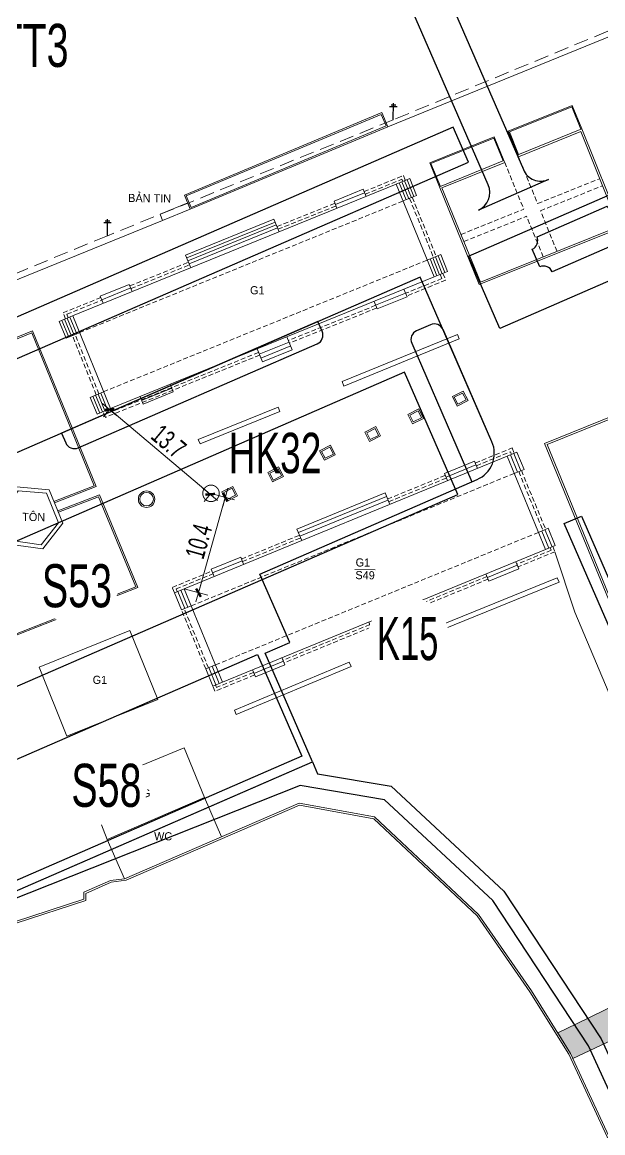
# Model space of a CAD drawing. Header units: inches. Extents: x 496359 to 501064, y 2374078 to 2377203.
# Drawn here: x 496928.4 to 496989.1, y 2376207.2 to 2376323.4 of the extents above; entities that cross this region are included whole.
import ezdxf
from ezdxf.enums import TextEntityAlignment as Align

# ---------------------------------------------------------------- set-up
doc = ezdxf.new("R2010")
doc.units = ezdxf.units.IN
doc.header["$MEASUREMENT"] = 0
doc.linetypes.add('DASHED', pattern=[0.75, 0.5, -0.25])
for name, color, linetype in [('cd', 7, 'Continuous'), ('chu', 6, 'Continuous'), ('MANH', 147, 'Continuous')]:
    doc.layers.add(name, color=color, linetype=linetype)
for name, color, linetype, lineweight in [('EG Text2', 7, 'Continuous', 18), ('ISO', 252, 'Continuous', 20), ('LC Dim', 8, 'Continuous', 18), ('LC Net dam 1', 30, 'Continuous', 30), ('LC Net manh', 239, 'Continuous', 5)]:
    doc.layers.add(name, color=color, linetype=linetype, lineweight=lineweight)
doc.styles.add('dien giai', font='', dxfattribs={"width": 0.8})
doc.styles.add('EG Hai', font='')
doc.styles.add('style1', font='')
doc.styles.get('dien giai').set_extended_font_data('.VnArial NarrowH')
doc.styles.get('EG Hai').set_extended_font_data('.VnArial NarrowH')
doc.styles.get('style1').set_extended_font_data('.VnAvantH')
doc.dimstyles.new('DIM300', dxfattribs={"dimscale": 0.5, "dimtxt": 2, "dimasz": 0.006999999999999999, "dimexe": 1, "dimexo": 0, "dimgap": 0.4, "dimtad": 1, "dimtoh": 1, "dimdec": 1, "dimzin": 1, "dimdsep": 46, "dimtxsty": 'dien giai', "dimblk": 'rowdim', "dimcen": 2.5, "dimclrd": 256, "dimclre": 256, "dimclrt": 2, "dimazin": 0, "dimtfac": 1, "dimtdec": 1, "dimtix": 1, "dimtmove": 2, "dimatfit": 0, "dimldrblk": 'dot leader', "dimfxl": 2, "dimtolj": 1, "dimtzin": 0, "dimlwd": -1, "dimlwe": -1, "dimarcsym": 1})

# ---------------------------------------------------------------- blocks, each defined once
blk = doc.blocks.new('cdien')
at = {"layer": 'cd', "extrusion": (-0.0005186573852502598, 0.0007689855314360053, 0.999999569827792)}
for p, q in [((-0.7965127634761302, 2.784041248790004, -0.002830840675530411), (0.764202508418748, 2.784465769470103, -0.00202169027567578)), ((-0.459985754583613, 3.144412337993913, -0.002933418654703424), (0.4886843127005704, 3.1446703799744, -0.002441582137115539)), ((0, 0), (-0.001049704209435731, 3.504816721539669, -0.002972533856058668))]:
    blk.add_line(p, q, dxfattribs=at)
blk = doc.blocks.new('Nền HT mới')
at = {"layer": 'MANH', "lineweight": 0}
h = blk.add_hatch(dxfattribs=at)
h.set_pattern_fill('HONEY', color=8, scale=3, angle=-0.7327842162542569, style=0)
h.set_pattern_definition([(359.2672157837458, (-528735.8516828566, -2369706.462628626), (0.5666073940458045, 0.3175390686054994), [0.375, -0.75]), (119.2672157837457, (-528735.8516828566, -2369706.462628626), (-0.5583005971293142, 0.3319268629130168), [0.375, -0.75]), (59.26721578374574, (-528735.8516828566, -2369706.462628626), (0.008306796916490222, 0.6494659315185162), [-0.75, 0.375])])
h.paths.add_polyline_path([(317.1804548258706, -38.57436664454508), (315.1965154073596, -35.19471734534818), (314.5913398437015, -36.22106160461772), (296.7139949012826, -44.89113466074559), (297.865502992533, -47.37264254787806), (297.9569026127037, -47.33022986451033), (302.3471878117462, -45.38121849071103)])
h.paths.add_polyline_path([(296.3616304722427, -48.07049298897255), (295.2138447093939, -45.59700674615669), (284.8299184271063, -50.09928589273113), (286.0291403497149, -52.8651366178492)])
h.paths.add_polyline_path([(284.6616854383074, -53.50652148160952), (283.4447691932482, -50.69986108276862), (273.7591206007683, -54.89937988487873), (258.8239786330423, -62.16496621729675), (256.8737211733287, -63.11932918900493), (258.2143275837343, -65.26142266537863), (258.4616825870517, -65.79525227337945), (271.4313808789057, -59.71200366975609)])
at = {"layer": 'chu', "color": 6, "lineweight": 0, "elevation": -28.37660884582989}
blk.add_lwpolyline([(235.6501773640093, -14.64867370487991), (237.8008062543859, -14.67618066683281)], dxfattribs=at)
at = {"layer": 'MANH', "color": 1, "linetype": 'DASHED', "lineweight": 0, "ltscale": 3, "elevation": -28.37660884582989}
blk.add_lwpolyline([(296.5501003887666, 137.3038621385967), (308.6256717042461, 107.715005951879), (320.9372687472542, 78.75218239793685), (295.2812866328795, 58.9006770201413), (270.4275684173381, 45.08540504094344), (239.6754681673528, 32.37265851576012), (209.7939964049192, 20.25082572078463), (183.9306626702355, 9.59972464474049), (120.589880980614, -15.78127645753193), (90.6886874857637, -27.72484244877342), (65.23246447626025, -38.057124049923), (38.27746444283275, -49.14429930742699), (9.67797595792672, -60.80648998549077), (-18.05310365597961, -71.81673355406019), (-45.97728591854229, -83.1465336392248), (-74.52935717132186, -95.16736007440704)], dxfattribs=at)
at = {"layer": 'MANH', "lineweight": 0, "elevation": -28.37660884582989}
for points in [[(239.1222149471332, 31.65267527004835), (297.6291707034734, 55.51437263464686)], [(252.6984646990359, 28.70400905696806), (251.6929802640852, 31.1752849351069), (258.3951280518131, 33.86837232992184), (259.3888115382333, 31.42610077880454)], [(252.7910913651622, 28.74169593438637), (251.8234575438009, 31.11994271580261), (258.3400252351466, 33.73845947621521), (259.296184872107, 31.38841390138623)], [(218.4642509169689, 23.03016785480213), (239.1222149471332, 31.65267527004835), (238.5051757128722, 33.13098937174436), (217.8472116828825, 24.50848195649814), (218.4583565967087, 23.02773510659244)], [(252.6984646992687, 28.70400905696806), (259.3888115382333, 31.42610077880454), (263.5348569653625, 21.10805122595411), (248.677789304701, 15.13811697432902), (244.5132512095197, 25.37370310718325), (251.2535299055207, 28.116110531093)], [(244.5132512095197, 25.37370310718325), (243.4933290650997, 27.8804639335176), (250.2454967834101, 30.59365056356546), (251.2535299055207, 28.116110531093)], [(244.605877875646, 25.41138998460156), (243.6238063448736, 27.82512171467897), (250.1903939667436, 30.46373770985883), (251.1609032393944, 28.07842365367469)], [(252.7738384540471, 28.51875572459903), (259.2781271003814, 31.16514621902388), (263.274708678543, 21.21905964374673), (248.7879949379176, 15.3979426826736), (244.7738782965507, 25.26382352965084), (251.3289036602991, 27.93085719872397)], [(251.2535299057536, 28.116110531093), (251.3289036602991, 27.93085719872397)], [(252.6984646990359, 28.70400905696806), (252.7738384538143, 28.51875572459903)], [(206.1597153298253, 11.88562093762812), (240.002593624934, 25.65592553507668)], [(240.002593624934, 25.65592553507668), (241.4091542125725, 26.22823996883017)], [(243.9557009268365, 15.94048835192007), (240.0025936248176, 25.65592553507668)], [(241.0162641958495, 24.00984138570857), (240.2976422653346, 25.77597766550389)], [(241.2941421826299, 24.12290696142372), (240.575520252115, 25.88904324121904)], [(241.5720201694685, 24.23597253713888), (240.8533982389536, 26.0021088169342)], [(241.8498981562489, 24.34903811331969), (241.1312762257339, 26.11517439311501)], [(242.1277761430874, 24.46210368903485), (241.4091542125725, 26.22823996883017)], [(233.4893621682468, 23.88107906509322), (236.5296542228944, 25.11814132932705)], [(236.682438165536, 24.74264866434169), (233.642146110772, 23.50558640010786)], [(236.5296542230108, 25.11814132932705), (236.8352221081777, 24.36715599889067)], [(240.7212155554489, 23.88978925528136), (242.1277761432038, 24.46210368903485)], [(215.3050432937498, 22.49395223189276), (218.1935261905355, 23.68610849505421)], [(218.1935261905355, 23.68610849505421), (218.4642509169689, 23.03016785480213)], [(233.4893621682468, 23.88107906509322), (233.7949300534719, 23.13009373419118)], [(215.3050432937498, 22.49395223189276), (215.5757680201832, 21.83801159164068)], [(215.5757680201832, 21.83801159164068), (218.4642509169689, 23.03016785480213)], [(174.3289096530689, 5.067152197418181), (215.5757680201832, 21.83801159164068)], [(217.9720624454249, 18.23629477568102), (227.2025728315975, 21.99209055950996)], [(218.0964345787697, 17.93062899023425), (227.3269449649424, 21.68642477359754)], [(218.2208067121728, 17.62496320478749), (227.4513170982873, 21.38075898815077)], [(218.3451788455177, 17.31929741887507), (227.5756892316904, 21.07509320270401)], [(227.2025728315975, 21.99209055950996), (227.7416979310847, 20.66709843598437)], [(217.9720624454249, 18.23629477568102), (218.511187544912, 16.91130265262109)], [(243.237078996438, 17.70662463124972), (244.6436395843093, 18.27893906500321)], [(243.5321276366058, 17.8266767621426), (244.2507495671207, 16.06054048234728)], [(243.8100056235025, 17.93974233785775), (244.5286275540175, 16.17360605806243)], [(244.0878836104575, 18.05280791357291), (244.8065055408561, 16.28667163331193)], [(244.3657615972379, 18.16587348928806), (245.0843835277528, 16.39973720949274)], [(244.6436395841929, 18.27893906500321), (245.3622615147078, 16.51280278474223)], [(243.9557009269529, 15.94048835145441), (245.3622615147078, 16.51280278474223)], [(209.0499371318192, 13.93693885341418), (212.0809619801048, 15.17023039091509)], [(210.112822631786, 2.170183754471509), (243.9557009268365, 15.94048835192007)], [(212.0809619801048, 15.17023039091509), (212.38652986533, 14.41924506001305)], [(209.2027210744027, 13.56144618796316), (212.2337459227465, 14.79473772546407)], [(237.8372318716765, 12.99120009172839), (240.9636755920992, 14.26331654558089)], [(241.1241709931683, 13.86887165200096), (240.8031801906809, 14.65776143962648)], [(209.0499371318192, 13.93693885341418), (209.3555050170444, 13.18595352251214)], [(237.9977272729202, 12.59675519814846), (237.6767364704911, 13.38564498484266)], [(237.9977272729202, 12.59675519814846), (241.1241709930518, 13.86887165200096)], [(206.1654741568536, 11.86581764131915), (204.7595570588064, 11.29192426189911)], [(206.3134141604578, 9.866728504133789), (205.5928096388279, 11.63205679128077)], [(206.5911650204844, 9.980106014238117), (205.8705604987963, 11.7454343013851)], [(210.112822631786, 2.170183754471509), (206.1788106633512, 11.8933906242637)], [(205.4801615803199, 9.526595974752126), (204.7595570588064, 11.29192426189911)], [(205.7579124404629, 9.639973484390794), (205.0373079187748, 11.40530177153778)], [(206.0356633004312, 9.753350994495122), (205.3150587788014, 11.51867928164211)], [(204.2723093841969, -7.667538586592855), (208.621322237891, -5.970037269926252), (201.9840593717572, 10.29387419805062), (187.8913110096519, 4.542657734771637), (194.4403733620466, -11.50512769171837), (198.6664151553459, -9.855624286512466)], [(204.2177689335122, -7.527805486748548), (208.4248893127124, -5.885687465368392), (201.9018557631107, 10.09831713041422), (188.0868680774047, 4.460454126299737), (194.5234394990885, -11.31168415868524), (198.6118747046612, -9.71589118666816)], [(206.8860786783671, 10.10048935417217), (205.4801615803199, 9.526595974752126)], [(229.1225178252835, 8.333818629795132), (228.5740195296867, 9.681846985538868)], [(234.32496843016, 5.000848262050567), (246.3899046527267, 9.922950551324902)], [(234.5138392519484, 4.537892743424891), (246.5787754745734, 9.459995032699226)], [(246.5787754745734, 9.459995032699226), (246.3899046527267, 9.922950551324902)], [(226.0024592572054, 7.064300225993065), (225.453960961725, 8.41232858127114)], [(225.6814684548344, 7.853190012687264), (228.8015270229707, 9.122708416954993)], [(225.8419638560199, 7.458745119107334), (228.9620224241562, 8.728263523375063)], [(226.0024592572054, 7.064300225993065), (229.1225178252835, 8.333818630260794)], [(216.6904026668681, 3.927033095100342), (216.3694118644389, 4.715922882260202)], [(234.5138392519484, 4.537892743424891), (234.32496843016, 5.000848262050567)], [(279.4134345973189, -18.594874666127), (282.2291856728889, -17.41663929499555), (272.8722836741408, 5.560906722621439), (255.4950911760143, -1.458427852539899), (264.9935386703628, -24.62879988696295), (267.2637460051383, -23.67884425870943)], [(279.3362321324576, -18.41037594113368), (281.9692454882361, -17.30860615201163), (272.7622703875577, 5.300767557640938), (255.7563980431341, -1.568576137589844), (265.1021792084839, -24.36653619125354), (267.1865435403352, -23.49434553371611)], [(209.408883082976, 3.920153476708947), (208.0029659848124, 3.346260097288905)], [(208.5584677049237, 3.5730151170319), (209.2713221961794, 1.826672761180816)], [(208.8362185647175, 3.686392627136229), (209.5490730560314, 1.940050270819484)], [(209.1139694248604, 3.799770137240557), (209.8268239161162, 2.053427780923812)], [(213.3765833807456, 3.038424283677159), (216.5299072656826, 4.32147798821461)], [(213.5370787817565, 2.643979389631568), (216.6904026666352, 3.927033095100342)], [(245.8617476350091, 3.424173730836628), (246.3641337829222, 2.434667713419913), (247.5033720994879, 3.013075059690891), (247.0009859515749, 4.002581077107607), (245.8617476350091, 3.424173730836628)], [(208.0029659849288, 3.346260097288905), (208.7158204763591, 1.59991774097216)], [(208.2807168449554, 3.459637606927572), (208.9935713363275, 1.713295250610827)], [(213.5370787819311, 2.643979390097229), (213.2160879795601, 3.432869177257089)], [(219.3034118269616, -1.045533318127127), (227.640278192649, 2.331121417173563)], [(227.8279800667124, 1.867690724731801), (227.640278192649, 2.331121417173563)], [(210.1217588918562, 2.173819822670339), (208.7158417941, 1.599926442784636)], [(219.4911137010249, -1.508964010103227), (227.8279800667124, 1.867690724731801)], [(241.2015972010022, 1.565621086341707), (241.703983348857, 0.5761150689249916), (242.843221665481, 1.15452241519597), (242.3408355175679, 2.144028432612686), (241.2015972010022, 1.565621086341707)], [(236.7096376534946, -0.2790814433792548), (237.2120238014077, -1.26858746079597), (238.3512621179734, -0.6901801149906532), (237.8488759700604, 0.2993259024260624), (236.7096376534946, -0.2790814433792548)], [(219.4911137010249, -1.508964010103227), (219.3034118269616, -1.045533318127127)], [(231.9792267367638, -2.23574353992808), (232.4816128846769, -3.225249557344796), (233.6208512012427, -2.646842211073817), (233.1184650533296, -1.657336193657102), (231.9792267367638, -2.23574353992808)], [(251.5897944240178, -2.80400912469122), (217.8307837321236, -16.66339360276106)], [(248.1730393149819, -3.326390568221541), (245.0519467897875, -4.607720216790767)], [(248.1730393148655, -3.326390568221541), (248.4823215346596, -4.079747384002985)], [(251.589794424367, -2.804009125156881), (252.6166297295176, -2.382453368565621)], [(255.5960861744288, -12.56262764386702), (251.5897944241342, -2.80400912469122)], [(252.6691475191083, -4.458874119500251), (251.9320728593784, -2.66349053947124)], [(253.0114259541779, -4.318355533814611), (252.274351294448, -2.522971954251261)], [(253.3537043892475, -4.177836948594631), (252.6166297295176, -2.382453368565621)], [(226.5637406203941, -4.506669809630694), (227.0661267683072, -5.496175827047409), (228.2053650848729, -4.917768480776431), (227.7029789369599, -3.928262463359715), (226.5637406203941, -4.506669809630694)], [(245.0519467893218, -4.607720216325106), (245.3612290090578, -5.361077032572211)], [(245.2065878993644, -4.984398624448659), (248.327680424617, -3.703068975879432)], [(252.3268690840969, -4.599392704720231), (253.3537043892475, -4.177836948594631)], [(204.6271325492462, -8.530927799230994), (208.9668193000298, -6.848659103790851), (212.9716968432813, -16.54282351262736), (198.7721867169648, -22.12168013123664), (194.7708091060676, -12.35170688625294), (199.0001985862664, -10.71219465095419)], [(221.7623378750332, -6.540430286022456), (222.2647240229462, -7.529936303439172), (223.403962339512, -6.951528957633855), (222.9015761915989, -5.962022940217139), (221.7623378750332, -6.540430286022456)], [(238.8211943680117, -6.645845967399509), (229.6169835646333, -10.42453182726967)], [(238.8211943680117, -6.645845967399509), (239.3131097164633, -7.844064801054628)], [(204.6813486443179, -8.670787068138452), (208.8842135063069, -7.041557034997822), (212.7747825104207, -16.4590273975009), (198.8549558246787, -21.9279989712486), (194.9675540867074, -12.43631518963593), (199.0544146813381, -10.85205391986165)], [(238.9731063523259, -7.01587670814115), (229.7688955490057, -10.79456256801132)], [(239.1250183366401, -7.385907448417129), (229.9208075333199, -11.16459330828729)], [(229.6169835646333, -10.42453182726967), (230.1088989130267, -11.62275066092479)], [(254.8590115149318, -10.76724406476933), (255.8858468201406, -10.34568830817807)], [(256.6229214798705, -12.14107188820708), (255.8858468201406, -10.34568830817807)], [(255.9383646097313, -12.4221090591127), (255.2012899500014, -10.62672547908369)], [(256.2806430448009, -12.28159047342706), (255.543568385071, -10.48620689386371)], [(255.5960861744288, -12.56262764386702), (221.8370754825928, -26.42201212193686)], [(256.6229214798705, -12.14107188820708), (255.5960861746617, -12.56262764433268)], [(223.7353058366034, -13.35902888053897), (220.643789648956, -14.62821629416067)], [(220.7984307587076, -15.00489470181856), (223.8899469462967, -13.73570728819686)], [(223.7353058366034, -13.35902888053897), (224.0445880563393, -14.11238569632042)], [(252.7978955043409, -14.59172271896023), (252.488613284605, -13.83836590317878)], [(258.679608172858, -19.1095987060653), (256.574141174443, -12.79915547888595)], [(220.643789648956, -14.62821629416067), (220.9530718686337, -15.38157310994211)], [(249.5221618691621, -15.49637395987156), (252.6432543945311, -14.21504431130234)], [(252.7978955044573, -14.59172271896023), (249.6768029791465, -15.87305236752945)], [(244.7325764154712, -20.43033606005702), (256.8213444161274, -15.52153964672107)], [(244.9206904142093, -20.89359961734954), (257.0094584148655, -15.98480320401359)], [(249.6768029790301, -15.87305236799511), (249.367520759236, -15.11969555174801)], [(257.0094584148655, -15.98480320401359), (256.8213444161274, -15.52153964672107)], [(217.83078373224, -16.66339360276106), (216.8039484270894, -17.08494935888666)], [(217.5410230868192, -18.88033293891567), (216.8039484270894, -17.08494935888666)], [(217.8833015218888, -18.73981435323003), (217.146226862159, -16.94443077366668)], [(218.2255799569002, -18.59929576801005), (217.4885052971704, -16.80391218798104)], [(221.8370754825928, -26.42201212193686), (217.83078373224, -16.66339360276106)], [(218.5678583919698, -18.45877718232441), (217.5410230868192, -18.88033293891567)], [(240.3671317273447, -19.23045249707866), (237.2699993453616, -20.5019455766851)], [(240.5076503128557, -19.5727309324393), (237.4105179308726, -20.84422401158008)], [(240.7886874838196, -20.25728780269492), (240.2210688484529, -18.87466914351899)], [(273.7591206128754, -54.8993798816191), (258.679608172858, -19.1095987060653)], [(237.6915551018947, -21.52878088230136), (237.123936466528, -20.14616222312543)], [(240.6481688983085, -19.91500936733428), (237.5510365163836, -21.18650244694072)], [(240.7886874838196, -20.25728780269492), (237.6915551018947, -21.52878088230136)], [(244.9206904142093, -20.89359961734954), (244.7325764154712, -20.43033606005702)], [(202.6509722927049, -24.88241831265259), (212.1539593147509, -21.03463873738292)], [(215.0712763347592, -28.239631964414), (212.1539593147509, -21.03463873738292)], [(223.0746524717006, -29.35607963945586), (235.0888974401796, -24.33132065651807)], [(225.1140047286217, -25.51687003724146), (228.2055209163273, -24.24768262361977)], [(228.3601620261952, -24.62436103127766), (228.0508798065175, -23.87100421549621)], [(235.2818207724531, -24.79260211955625), (235.0888974401796, -24.33132065651807)], [(205.5682893127714, -32.08741154014933), (202.6509722927049, -24.88241831265259)], [(221.100000822863, -24.62662854237351), (220.0731655176542, -25.04818429849911)], [(220.810240177384, -26.84356787852812), (220.0731655176542, -25.04818429849911)], [(221.1525186124536, -26.70304929284248), (220.4154439527238, -24.90766571327913)], [(221.4947970475232, -26.5625307076225), (220.7577223877934, -24.76714712759349)], [(223.2675758039159, -29.81736110249403), (235.2818207724531, -24.79260211955625)], [(225.2686458383732, -25.89354844489935), (224.9593636186955, -25.14019162911791)], [(228.3601620261952, -24.62436103127766), (225.2686458383732, -25.89354844489935)], [(220.810240177384, -26.84356787852812), (221.8370754825928, -26.42201212193686)], [(205.5682893127714, -32.08741154014933), (215.0712763347592, -28.239631964414)], [(223.2675758039159, -29.81736110249403), (223.0746524717006, -29.35607963945586)], [(209.7616691719786, -42.87492354964706), (207.7011885014408, -37.50413250835481), (217.8407407181849, -33.30346519924569)], [(219.9334314579073, -38.50165406340602), (217.8407407181849, -33.30346519924569)], [(209.7616691719786, -42.87492354964706), (219.9334314579073, -38.50165406340602)], [(219.9334314579073, -38.50165406340602), (221.716136728418, -42.6246795794541)], [(317.180454825696, -38.57436664454508), (302.3471878545288, -45.38121848372612), (297.9569026008294, -47.33022987242657), (286.0291403498313, -52.8651366178492), (271.4313808789057, -59.71200366975609), (258.4616825869352, -65.79525227291379)], [(209.7616691719786, -42.87492354964706), (211.5930412132338, -47.00168274348471)], [(273.7591206128754, -54.8993798816191), (258.8239784846128, -62.16496634116265), (256.8737211729213, -63.11932918947059)]]:
    blk.add_lwpolyline(points, dxfattribs=at)
for points in [[(218.5395661055854, 23.22414593719077), (238.9260111050144, 31.73332297517118), (238.4245280076912, 32.93478552991655), (218.0428655984624, 24.42760471575093)], [(246.063402644596, 3.358331061845092), (246.4299764519137, 2.636322723181365), (247.3017170899011, 3.078917728682427), (246.9351432825833, 3.800926067346154)], [(241.403252210589, 1.499778417350171), (241.7698260178486, 0.7777700786864443), (242.641566655836, 1.220365084653167), (242.2749928485764, 1.942373422851233)], [(236.9112926630814, -0.344924112836452), (237.2778664703992, -1.066932451500179), (238.1496071083284, -0.624337445533456), (237.7830333010688, 0.097670893130271)], [(232.1808817463507, -2.301586209385277), (232.5474555536684, -3.023594547583343), (233.4191961915976, -2.580999542082282), (233.0526223843381, -1.858991203418555)], [(226.765395629981, -4.57251247862223), (227.1319694372987, -5.294520817285957), (228.0037100752861, -4.851925811784895), (227.6371362679683, -4.129917473121168)], [(198.2429151544975, -8.768819141256245), (200.293278613598, -6.016816473154904), (203.7138268745666, -6.308586235678376), (205.1570326830306, -9.820330815444322), (203.0407873594713, -12.48448372591156), (199.501704510888, -11.99918217915911)], [(198.6960843019815, -8.83008258143309), (200.4810581649699, -6.434286454747053), (203.4366315851266, -6.686394271495374), (204.6978474509715, -9.755303747075232), (202.8693337696068, -12.05722970614079), (199.7890254120039, -11.63483823515344)], [(221.96399288462, -6.606272955479653), (222.3305666919377, -7.32828129414338), (223.2023073299251, -6.885686288176657), (222.8357335226074, -6.16367794951293)], [(284.6616854384238, -53.50652148160952), (283.44476919319, -50.69986108323428), (273.7591206112456, -54.89937988255042), (258.8239785660453, -62.16496630204711), (256.8737211730377, -63.11932918947059), (258.214327584782, -65.26142266770694), (258.4616825871099, -65.79525227291379), (271.4313808789057, -59.71200366975609)]]:
    blk.add_lwpolyline(points, close=True, dxfattribs=at)
at = {"layer": 'MANH', "linetype": 'DASHED', "lineweight": 0, "elevation": -28.37660884582989}
for points in [[(251.3289036602991, 27.93085719872397), (253.3239165290188, 23.02752204233911)], [(252.7738384538143, 28.51875572459903), (254.7714000096939, 23.60915641388056)], [(254.7714000096939, 23.60915641388056), (261.2657174801034, 26.21873248875272)], [(255.0712308142729, 22.8722333851656), (261.562347964039, 25.48052349308637)], [(206.8783372603402, 10.1194846578328), (240.7212155554489, 23.88978925528136)], [(246.7573289070324, 20.38890604762491), (253.3239165290188, 23.02752204233911)], [(247.0571597117278, 19.65198301937562), (253.6237473334813, 22.29059901362416)], [(255.354582559904, 18.0365586773878), (253.6237473335977, 22.29059901362416)], [(256.8020660404627, 18.61819304892924), (255.0712308142729, 22.8722333851656)], [(209.3976719771208, 3.937732458991377), (243.2405502721713, 17.70803705643993)], [(252.3268690837476, -4.599392704254569), (218.5678583918534, -18.45877718232441)], [(254.859011514699, -10.76724406430367), (221.100000822863, -24.62662854237351)]]:
    blk.add_lwpolyline(points, dxfattribs=at)
at = {"layer": 'MANH', "color": 5, "linetype": 'DASHED', "lineweight": 0, "elevation": -28.37660884582989}
for points in [[(236.6257076807715, 24.88207353180405), (240.755098228522, 26.5470387511341), (240.9577015893929, 26.04454873310533)], [(236.7387738247098, 24.60419414838907), (240.5890472104702, 26.15661966981497), (240.6798222060361, 25.93148258928341)], [(227.5204528983495, 21.21084593743217), (233.5814936629076, 23.65465016238522)], [(227.6335190422878, 20.93296655401718), (233.6945598067296, 23.37677077897024)], [(241.3928448054403, 24.16306800156963), (243.8891052371519, 17.9719271230897)], [(241.6707241887971, 24.27613414539155), (244.1669846203922, 18.08499326737729)], [(212.1454767350851, 15.01167434867602), (218.2780351953161, 17.48431442067158)], [(212.2585428789653, 14.73379496526104), (218.3911013393126, 17.20643503772226)], [(244.8800072199128, 16.31657867919785), (245.1664867506524, 15.60606181522962), (241.0866532447444, 13.96107793407646)], [(244.6021278365561, 16.20351253491026), (244.7760676688677, 15.77211283328143), (240.9735871009225, 14.23895731749144)], [(205.4328123906207, 11.56674613984433), (205.1767261352552, 12.20188262820375), (209.1105418783309, 13.78799232555684)], [(205.7105658102128, 11.68012469535824), (205.5671452170982, 12.03583161015194), (209.2236080222692, 13.51011294214186)], [(237.8431102823861, 12.97675289254767), (228.7286508778388, 9.301814005655615)], [(237.9561764262662, 12.69887350913268), (228.8417170216608, 9.023934622240631)], [(208.6421088691031, 3.607157322057901), (206.1458379775331, 9.798324142528145)], [(208.9198622888116, 3.720535877106158), (206.4235913972998, 9.911702697576402)], [(225.7176335922604, 7.764308003654151), (209.588114657502, 1.260905691833614)], [(225.6045674481475, 8.042187386603473), (209.7541656755538, 1.651324773618398), (209.6328878758404, 1.952113879324315)], [(209.588114657502, 1.260905691833614), (209.3551344561902, 1.83873532474172)], [(248.2539695978676, -3.523522432016762), (252.1036153458454, -1.943093401900114), (252.3325673128757, -2.499072018599691)], [(248.3679035861323, -3.801045487223746), (251.94032549649, -2.334427604972007), (252.0550440958514, -2.613006073104771)], [(252.7940555340656, -4.407594529966445), (255.3328515637013, -10.5727143292861)], [(253.0715787509735, -4.293660475461365), (255.6103747806674, -10.45878027478102)], [(239.0847577798459, -7.287839849534066), (245.1328770724986, -4.804852080120327)], [(239.1986917681106, -7.56536290474105), (245.2468110607633, -5.082375135792972)], [(223.8162361196055, -13.55616074386853), (229.8805469765257, -11.06652570893857)], [(223.9301701077538, -13.83368379907552), (229.9944809648487, -11.34404876414555)], [(256.0718630019155, -12.36730278661344), (256.1823845899826, -12.63568938528988), (252.598845221456, -14.10687141591552)], [(256.3493862189398, -12.25336873210836), (256.574141174443, -12.79915547888595), (252.7127792096044, -14.3843944711225)], [(216.8128821165928, -17.08128173235673), (216.5845301800919, -16.52505678037051), (220.7247199318999, -14.82534815749023)], [(217.0904051722073, -16.96734774444121), (216.9759872237964, -16.68864584766197), (220.8386539200483, -15.10287121269721)], [(249.4777526958542, -15.38820106448475), (240.3313007853621, -19.14317465625572)], [(249.5916866842936, -15.66572411922607), (240.4452347733359, -19.42069771146271)], [(220.0820992070412, -25.04451667243484), (217.5499567763227, -18.87666531238574)], [(220.359622262481, -24.93058268405366), (217.8274798318207, -18.76273132400456)], [(237.2341684033208, -20.41466773586217), (228.1611117431357, -24.13950972776729)], [(237.3481023912364, -20.69219079106915), (228.2750457313423, -24.41703278343994)], [(225.069595555372, -25.40869714138898), (221.2069288589455, -26.99447177635375), (221.0966969223273, -26.72596626408267)], [(225.1835295436367, -25.68622019659597), (221.0433397917122, -27.38592881994191)], [(221.0433397917122, -27.38592881994191), (220.8191738667711, -26.83990025199819)]]:
    blk.add_lwpolyline(points, dxfattribs=at)
at = {"layer": 'MANH', "color": 4, "lineweight": 0, "elevation": -28.37660884582989}
for points in [[(211.5930412132338, -47.00168274348471), (229.8595442468695, -39.10364982910323), (237.7379016978712, -40.53352425485718), (248.6071770561439, -50.74636828485745), (254.1245681325136, -58.72658367739859), (258.2143275845492, -65.26142266724128), (271.5590911978552, -94.06144622858483), (279.5044059266265, -111.6024946254292), (309.6561208776593, -109.0809031618373), (421.636043448937, -99.24722679104525), (423.0202964152022, -99.07991652475539), (434.3690915289963, -99.40308438246939), (446.43202384911, -100.2674297066951), (477.2893380170617, -99.97104424336794), (515.3144972233031, -94.96294407086316), (518.6008286034385, -95.3490050254004), (536.3896944526978, -93.0493213953996), (542.2665549163985, -91.69037029618266), (546.559988250262, -90.9802215742493), (545.8858489404711, -85.82617838546503)], [(211.7655001469584, -47.14718329865354), (229.8812879694206, -39.31086350144687), (237.6440272295777, -40.71975392201784), (248.4547465233527, -50.87757828092072), (253.957458222173, -58.83656179211903), (258.0381361846275, -65.35688988683614), (271.377263739244, -94.14474997814614), (279.3804485201299, -111.8135593790175), (309.6732028465531, -109.2801727760198), (421.656796321452, -99.44617403955999), (423.0295001445966, -99.28025968098882), (434.3590934753347, -99.60288074990603), (446.4258271384215, -100.4674984515259), (477.3034079341496, -100.1709183273451), (515.3159092871983, -95.16448525577653), (518.6019998852325, -95.55051792418453), (536.4251308906869, -93.24640461295712), (542.3054417878784, -91.88665564317125), (546.7833740352116, -91.14599016267675), (546.0841597681911, -85.80023969575632)], [(103.89591139602, -73.39406022667754), (120.1354782361932, -68.44065702246371), (147.7797399353049, -57.29517305554691), (157.8566534575702, -53.30702569713685), (160.7530414859693, -52.58650680543724), (163.0347349278209, -53.10827388806138), (162.9581419827346, -54.05853538360316), (168.6798778045968, -54.68855078756678), (178.0015736881805, -55.72402879834044), (192.9588706395634, -54.023820020313), (207.5325168811878, -49.28426189679521), (207.5420770900719, -48.53679798968005), (210.2016859258338, -47.36903876537326), (211.7655001469584, -47.14718329865354)], [(103.8250893239792, -73.20656554406378), (120.0687837175838, -68.25190335098523), (120.0687837175838, -68.25190335098523), (120.0687837175838, -68.25190335098523), (147.7055465612839, -57.10944273793939), (157.7954424789687, -53.11615732736755), (160.7510875536873, -52.38089737860355), (163.2479894142643, -52.95187732489649), (163.1731006585223, -53.88099554885048), (168.701767337513, -54.48975227592382), (178.0013164783641, -55.52277007657904), (192.9162188778328, -53.82738032337147), (207.3343662188317, -49.13839266594368), (207.3437406647763, -48.40545261377338), (210.1235777830634, -47.18490454187486), (211.5930412132338, -47.00168274348471)]]:
    blk.add_lwpolyline(points, dxfattribs=at)
at = {"layer": 'MANH', "lineweight": 0}
for radius in [0.8619570755345587, 0.7119570755345587]:
    blk.add_circle((213.8960072845266, -7.297888564000459, -0.6446088458298895), radius, dxfattribs=at)
at = {"layer": 'cd', "lineweight": 0, "xscale": 0.5, "yscale": 0.5, "zscale": 0.5, "rotation": 359.2672157837458}
for p in [(239.6754681673528, 32.37265851576012, -0.7786088458298899), (209.7939964049192, 20.25082572078463, -0.5396088458298891)]:
    blk.add_blockref('cdien', p, dxfattribs=at)
at = {"layer": 'chu', "color": 6, "lineweight": 0, "style": 'style1'}
for s, p in [('b¶n tin', (211.9680204069055, 23.78400869988036, -28.37660884582989)), ('G1', (224.7088661678181, 14.1345917945182, -28.37660884582989)), ('T¤N', (200.8919850857974, -9.57234377419445, -28.37660884582989)), ('G1', (235.7394850057362, -14.3352584019849, -28.37660884582989)), ('S49', (235.7225298563762, -15.66089493786785, -28.37660884582989)), ('G1', (208.250841518694, -26.61078452091533, -28.37660884582989)), ('G', (213.4020050434092, -38.45224567368496, -28.37660884582989)), ('WC', (214.6756972789926, -42.96339174598324, -28.37660884582989))]:
    blk.add_text(s, height=0.85, rotation=359.2672157837458, dxfattribs=at).set_placement(p)
blk = doc.blocks.new('rowdim')
blk.add_line((-200, 7.105427357601002e-15), (200, 7.105427357601002e-15))
at = {"const_width": 50}
blk.add_lwpolyline([(-70.71067811865474, -70.71067811865474), (70.71067811865476, 70.71067811865476)], dxfattribs=at)
blk = doc.blocks.new('*D388')
at = {"layer": 'Defpoints', "color": 0, "transparency": 16777216}
for p in [(496937.637209867, 2376282.946634253), (496948.0621950357, 2376273.98572793), (496948.144421951, 2376274.083204376, -0.0005036801695901261)]:
    blk.add_point(p, dxfattribs=at)
at = {"layer": 'LC Dim', "transparency": 16777216}
for p, q in [((496937.637209867, 2376282.946634253), (496936.910198294, 2376282.084793534)), ((496937.5588047733, 2376282.845933885), (496948.0583732144, 2376273.988951853)), ((496948.144421951, 2376274.083204376), (496947.4174103778, 2376273.221363656))]:
    blk.add_line(p, q, dxfattribs=at)
at = {"layer": 'LC Dim', "transparency": 16777216, "xscale": 0.005, "yscale": 0.005, "zscale": 0.005}
for p, rotation in [((496937.554982952, 2376282.849157808), 139.8504682044699), ((496948.0621950357, 2376273.98572793), 319.85046820447)]:
    blk.add_blockref('rowdim', p, dxfattribs=dict(at, rotation=rotation))
at = {"layer": 'LC Dim', "color": 2, "transparency": 16777216, "insert": (496943.7253619418, 2376279.504237477), "char_height": 2, "attachment_point": 5, "rotation": 319.85046820446996, "style": 'dien giai'}
blk.add_mtext('\\A1;13.7', dxfattribs=at)
blk = doc.blocks.new('dot leader')
at = {"const_width": 50}
blk.add_lwpolyline([(-25, 0, 1), (25, 0, 1)], format="xyb", close=True, dxfattribs=at)
blk = doc.blocks.new('*D389')
at = {"layer": 'Defpoints', "color": 0, "transparency": 16777216}
for p in [(496948.1444219508, 2376274.083204376, -0.0005036801695901261), (496949.6355441278, 2376273.66486373), (496945.3462347074, 2376264.109420828)]:
    blk.add_point(p, dxfattribs=at)
at = {"layer": 'LC Dim', "transparency": 16777216}
for p, q in [((496946.8387075079, 2376263.695894308), (496949.6341935042, 2376273.660049603)), ((496948.1444219508, 2376274.083204376), (496950.5983694654, 2376273.394739001)), ((496945.3462347074, 2376264.109420828), (496947.800182222, 2376263.420955453))]:
    blk.add_line(p, q, dxfattribs=at)
at = {"layer": 'LC Dim', "transparency": 16777216, "xscale": 0.005, "yscale": 0.005, "zscale": 0.005}
for p, rotation in [((496949.6355441278, 2376273.66486373), 74.32831091687684), ((496946.8373568844, 2376263.691080182), 254.3283109168769)]:
    blk.add_blockref('rowdim', p, dxfattribs=dict(at, rotation=rotation))
at = {"layer": 'LC Dim', "color": 2, "transparency": 16777216, "insert": (496946.8681351522, 2376269.061858627), "char_height": 2, "attachment_point": 5, "rotation": 74.32831091687684, "style": 'dien giai'}
blk.add_mtext('\\A1;10.4', dxfattribs=at)

msp = doc.modelspace()

# ---------------------------------------------------------------- linework, layer by layer
at = {"layer": 'LC Net dam 1'}
for points in [[(497019.4058642501, 2376265.50822155), (496992.5028285428, 2376253.80093735), (496985.0547680798, 2376270.916384379), (496986.8886507828, 2376271.714427622), (496992.429384106, 2376258.981939912), (497004.7346102771, 2376264.336773061), (497005.8439953447, 2376261.787722687), (497016.7739379025, 2376266.544061161), (497015.6646514717, 2376269.093172633), (497027.9745309755, 2376274.450011571), (497013.8878072778, 2376306.806593812), (496978.3478735678, 2376291.340789267), (496975.0578850103, 2376298.901216169), (497011.6575816588, 2376314.828156617), (497029.4281048878, 2376273.991955148), (497017.8975571137, 2376268.974272263)], [(496975.0682399251, 2376308.720961406), (496973.4721531972, 2376312.388727368), (496901.8406839459, 2376281.217153573), (496903.4367706737, 2376277.54938761)]]:
    msp.add_lwpolyline(points, close=True, dxfattribs=at)
for points in [[(496989.5594422491, 2376304.121217435, 0.414213562373095), (496990.8754054242, 2376303.603297633), (496991.6734487968, 2376301.769414655, 0.414213562373095), (496991.1555289943, 2376300.45345148), (496983.8199970837, 2376297.26127799, 0.414213562373095), (496982.5040339087, 2376297.779197793), (496981.7059905361, 2376299.61308077, 0.414213562373095), (496982.2239103386, 2376300.929043945)], [(496959.323144547, 2376292.053993452), (496932.5117753597, 2376280.386599471), (496932.9567753157, 2376279.364001098, 0.4142135623770128), (496934.2727384883, 2376278.846081289), (496959.2502246943, 2376289.715431906, 0.4142135623690361), (496959.768144503, 2376291.031395079)], [(496972.4088374441, 2376291.204948461, 0.414213562373095), (496971.0928742381, 2376291.722868185), (496969.6440818849, 2376291.092403025, 0.4142135378900095), (496969.1261621276, 2376289.776439896), (496975.4288001313, 2376275.29314024), (496975.9606520679, 2376275.524584074, 0.4142135812395433), (496977.514411417, 2376279.472473769)]]:
    msp.add_lwpolyline(points, format="xyb", close=True, dxfattribs=at)
at = {"layer": 'LC Net dam 1', "const_width": 0.1}
msp.add_lwpolyline([(496947.2808230786, 2376274.083204376, 1), (496949.0080208232, 2376274.083204376, 1)], format="xyb", close=True, dxfattribs=at)

# ---------------------------------------------------------------- block references
at = {"layer": 'LC Net manh'}
msp.add_blockref('Nền HT mới', (496727.5154509752, 2376280.772814431, 2.924608845829887), dxfattribs=at)

# ---------------------------------------------------------------- texts
at = {"layer": 'EG Text2', "style": 'EG Hai', "width": 0.8}
msp.add_text('hk32', height=4.224421042167349, rotation=1.85823553869546e-09, dxfattribs=at).set_placement((496954.8413984642, 2376278.303607492, 56.0174297979342), align=Align.MIDDLE_CENTER)

# ---------------------------------------------------------------- dimensions: what is measured, and where the dimension line sits
at = {"layer": 'LC Dim'}
for p1, distance, picture, middle in [((496937.6372098671, 2376282.946634253, -25.452), -0.12752616643695847, '*D388', (496943.7253619418, 2376279.504237477, -25.452)), ((496945.3462347075, 2376264.109420828, -25.452), -1.5486943670768112, '*D389', (496946.8681351522, 2376269.061858627, -25.452))]:
    dim = msp.add_aligned_dim(p1=p1, p2=(496948.1444219509, 2376274.083204376, -25.45250368016959), distance=distance, dimstyle='DIM300', override={"dimscale": 1, "dimasz": 0.005, "dimpost": ''}, dxfattribs=at)
    dim.commit()
    dim.dimension.update_dxf_attribs({"geometry": picture, "text_midpoint": middle})

# ---------------------------------------------------------------- next in the draw order: wipeouts: each hides what was drawn before it
at = {"ltscale": 500}
for points, z in [([(496926.6781133394, 2376317.9983687047), (496926.21218163916, 2376318.5487704435), (496925.960357516, 2376318.9491293877), (496925.7270371397, 2376319.4432920576), (496925.5574646568, 2376319.9704280905), (496925.46430981334, 2376320.463911072), (496925.4311537312, 2376320.903925939), (496925.4517505368, 2376321.4305603295), (496925.5126255257, 2376321.8346179565), (496925.67058902176, 2376322.409504184), (496925.79571715806, 2376322.724145368), (496926.01910759637, 2376323.157447408), (496926.28458377597, 2376323.5540366867), (496926.66458043625, 2376323.991970433), (496927.069848942, 2376324.350154215), (496927.5409209376, 2376324.667536536), (496927.9965688273, 2376324.8964891736), (496928.43169880385, 2376325.0556890587), (496928.82597337954, 2376325.1555442614), (496929.3322952784, 2376325.22673441), (496929.7651072991, 2376325.2389534265), (496930.17801984434, 2376325.209280488), (496930.7176112519, 2376325.108070767), (496931.1293135293, 2376324.9802158168), (496931.51213342353, 2376324.8178804414), (496932.1002278072, 2376324.472771754), (496932.36039252544, 2376324.275089204), (496932.6581814007, 2376324.0055025686), (496932.91190922546, 2376323.7295218296), (496933.1763650152, 2376323.379776232), (496933.4225163813, 2376322.9682595585), (496933.58200306154, 2376322.627804538), (496933.7100922421, 2376322.276454111), (496933.82570536697, 2376321.824387313), (496933.88533770666, 2376321.4226737614), (496933.90326123236, 2376320.8421701198), (496933.84617572505, 2376320.290744288), (496933.748668103, 2376319.8569184486), (496933.6334925513, 2376319.506024133), (496933.4354807347, 2376319.0605668505), (496933.2157480006, 2376318.683262936), (496933.009868835, 2376318.3952881894), (496932.67171353643, 2376318.0119016045), (496932.40909609885, 2376317.769457746), (496932.000709615, 2376317.463451964), (496931.72137852194, 2376317.294381827), (496931.47067558323, 2376317.166234195), (496931.16715656064, 2376317.037760427), (496930.81886108813, 2376316.9230176723), (496930.4855344197, 2376316.843379105), (496930.13809297205, 2376316.7899449705), (496929.78707691433, 2376316.76547836), (496929.4987621133, 2376316.7671955796), (496929.065866739, 2376316.806822632), (496928.70168456377, 2376316.875476494), (496928.29627439094, 2376316.9919879637), (496927.9019625424, 2376317.1493641073), (496927.4256881125, 2376317.405674624), (496927.20559054357, 2376317.552655864), (496926.89981879375, 2376317.792874343)], -318.987608846186), ([(496931.2162095476, 2376261.4836831437), (496930.75027784734, 2376262.0340848826), (496930.4984537242, 2376262.434443827), (496930.2651333479, 2376262.9286064967), (496930.095560865, 2376263.4557425296), (496930.0024060215, 2376263.949225511), (496929.9692499394, 2376264.389240378), (496929.989846745, 2376264.9158747685), (496930.0507217339, 2376265.3199323956), (496930.20868522994, 2376265.894818623), (496930.33381336625, 2376266.2094598073), (496930.55720380455, 2376266.642761847), (496930.82267998415, 2376267.0393511257), (496931.20267664443, 2376267.477284872), (496931.6079451502, 2376267.835468654), (496932.0790171458, 2376268.1528509753), (496932.5346650355, 2376268.3818036127), (496932.96979501203, 2376268.541003498), (496933.3640695877, 2376268.6408587005), (496933.87039148656, 2376268.712048849), (496934.30320350727, 2376268.7242678655), (496934.7161160525, 2376268.694594927), (496935.2557074601, 2376268.593385206), (496935.6674097375, 2376268.465530256), (496936.0502296317, 2376268.3031948805), (496936.63832401537, 2376267.958086193), (496936.8984887336, 2376267.760403643), (496937.19627760886, 2376267.4908170076), (496937.45000543364, 2376267.2148362687), (496937.7144612234, 2376266.865090671), (496937.9606125895, 2376266.4535739976), (496938.1200992697, 2376266.113118977), (496938.2481884503, 2376265.76176855), (496938.36380157515, 2376265.309701752), (496938.42343391484, 2376264.9079882004), (496938.44135744055, 2376264.327484559), (496938.38427193323, 2376263.776058727), (496938.2867643112, 2376263.3422328876), (496938.17158875946, 2376262.991338572), (496937.97357694287, 2376262.5458812895), (496937.7538442088, 2376262.168577375), (496937.54796504317, 2376261.8806026285), (496937.2098097446, 2376261.4972160435), (496936.94719230704, 2376261.254772185), (496936.5388058232, 2376260.948766403), (496936.2594747301, 2376260.779696266), (496936.0087717914, 2376260.6515486343), (496935.7052527688, 2376260.5230748663), (496935.3569572963, 2376260.4083321113), (496935.0236306279, 2376260.328693544), (496934.67618918023, 2376260.2752594096), (496934.3251731225, 2376260.250792799), (496934.03685832146, 2376260.2525100186), (496933.6039629472, 2376260.292137071), (496933.23978077195, 2376260.360790933), (496932.8343705991, 2376260.4773024027), (496932.44005875057, 2376260.6346785463), (496931.9637843207, 2376260.890989063), (496931.74368675175, 2376261.037970303), (496931.43791500194, 2376261.2781887823)], -234.7896091633967), ([(496965.7911860728, 2376255.958478837), (496965.32525437255, 2376256.5088805757), (496965.0734302494, 2376256.90923952), (496964.8401098731, 2376257.4034021897), (496964.6705373902, 2376257.9305382227), (496964.57738254673, 2376258.424021204), (496964.5442264646, 2376258.864036071), (496964.5648232702, 2376259.3906704616), (496964.6256982591, 2376259.7947280887), (496964.78366175515, 2376260.369614316), (496964.90878989146, 2376260.6842555003), (496965.13218032976, 2376261.11755754), (496965.39765650936, 2376261.514146819), (496965.77765316964, 2376261.952080565), (496966.1829216754, 2376262.310264347), (496966.653993671, 2376262.6276466683), (496967.1096415607, 2376262.8565993058), (496967.54477153724, 2376263.015799191), (496967.93904611294, 2376263.1156543936), (496968.4453680118, 2376263.186844542), (496968.8781800325, 2376263.1990635586), (496969.29109257774, 2376263.16939062), (496969.8306839853, 2376263.068180899), (496970.2423862627, 2376262.940325949), (496970.6252061569, 2376262.7779905736), (496971.2133005406, 2376262.432881886), (496971.47346525884, 2376262.235199336), (496971.7712541341, 2376261.9656127007), (496972.02498195885, 2376261.6896319618), (496972.2894377486, 2376261.339886364), (496972.5355891147, 2376260.9283696907), (496972.69507579494, 2376260.58791467), (496972.8231649755, 2376260.236564243), (496972.93877810036, 2376259.784497445), (496972.99841044005, 2376259.3827838935), (496973.01633396576, 2376258.802280252), (496972.95924845844, 2376258.25085442), (496972.8617408364, 2376257.8170285807), (496972.7465652847, 2376257.466134265), (496972.5485534681, 2376257.0206769826), (496972.328820734, 2376256.643373068), (496972.1229415684, 2376256.3553983215), (496971.7847862698, 2376255.9720117366), (496971.52216883225, 2376255.729567878), (496971.1137823484, 2376255.423562096), (496970.83445125533, 2376255.2544919592), (496970.5837483166, 2376255.1263443273), (496970.28022929403, 2376254.9978705593), (496969.9319338215, 2376254.8831278044), (496969.5986071531, 2376254.803489237), (496969.25116570544, 2376254.7500551026), (496968.9001496477, 2376254.725588492), (496968.61183484667, 2376254.7273057117), (496968.1789394724, 2376254.766932764), (496967.81475729716, 2376254.835586626), (496967.40934712434, 2376254.952098096), (496967.0150352758, 2376255.1094742394), (496966.5387608459, 2376255.365784756), (496966.31866327696, 2376255.512765996), (496966.01289152715, 2376255.7529844753)], -292.3766088461859), ([(496934.2999768909, 2376240.6108905496), (496933.83404519066, 2376241.1612922885), (496933.5822210675, 2376241.5616512327), (496933.3489006912, 2376242.0558139025), (496933.1793282083, 2376242.5829499355), (496933.08617336483, 2376243.076432917), (496933.0530172827, 2376243.516447784), (496933.0736140883, 2376244.0430821744), (496933.1344890772, 2376244.4471398015), (496933.29245257325, 2376245.022026029), (496933.41758070956, 2376245.336667213), (496933.64097114786, 2376245.769969253), (496933.90644732746, 2376246.1665585316), (496934.28644398774, 2376246.604492278), (496934.6917124935, 2376246.96267606), (496935.1627844891, 2376247.280058381), (496935.6184323788, 2376247.5090110186), (496936.05356235534, 2376247.6682109036), (496936.44783693104, 2376247.7680661064), (496936.9541588299, 2376247.839256255), (496937.3869708506, 2376247.8514752714), (496937.79988339584, 2376247.821802333), (496938.3394748034, 2376247.720592612), (496938.7511770808, 2376247.5927376617), (496939.133996975, 2376247.4304022864), (496939.7220913587, 2376247.085293599), (496939.98225607694, 2376246.8876110488), (496940.2800449522, 2376246.6180244135), (496940.53377277695, 2376246.3420436746), (496940.7982285667, 2376245.992298077), (496941.0443799328, 2376245.5807814035), (496941.20386661304, 2376245.2403263827), (496941.3319557936, 2376244.888975956), (496941.44756891846, 2376244.436909158), (496941.50720125815, 2376244.0351956063), (496941.52512478386, 2376243.4546919647), (496941.46803927654, 2376242.903266133), (496941.3705316545, 2376242.4694402935), (496941.2553561028, 2376242.118545978), (496941.0573442862, 2376241.6730886954), (496940.8376115521, 2376241.2957847808), (496940.6317323865, 2376241.0078100343), (496940.2935770879, 2376240.6244234494), (496940.03095965035, 2376240.3819795907), (496939.6225731665, 2376240.0759738088), (496939.34324207343, 2376239.906903672), (496939.0925391347, 2376239.77875604), (496938.78902011213, 2376239.650282272), (496938.44072463963, 2376239.535539517), (496938.1073979712, 2376239.45590095), (496937.75995652354, 2376239.4024668154), (496937.40894046583, 2376239.378000205), (496937.1206256648, 2376239.3797174245), (496936.6877302905, 2376239.419344477), (496936.32354811527, 2376239.487998339), (496935.91813794244, 2376239.6045098086), (496935.5238260939, 2376239.761885952), (496935.047551664, 2376240.0181964687), (496934.82745409507, 2376240.165177709), (496934.52168234525, 2376240.405396188)], -321.826608846186)]:
    msp.add_wipeout(points, dxfattribs=at).translate(0, 0, z).dxf.layer = 'ISO'

# ---------------------------------------------------------------- next in the draw order: linework, layer by layer
at = {"layer": 'LC Net dam 1'}
for points in [[(496976.0913903548, 2376303.71329097, 0.4142135623730948), (496977.1272299722, 2376306.345217315), (496954.7820157816, 2376357.693940793, 0.414213562373095), (496952.1500894363, 2376358.72978041), (496882.4625361453, 2376328.40413258, 0.414213562373095), (496881.4266965279, 2376325.772206235), (496878.2345230721, 2376333.10773816, 0.414213562373095), (496880.8664494174, 2376332.071898543), (496956.0556516525, 2376364.791676464), (496980.7949959348, 2376307.941304043, 0.4142135623732703), (496983.4269222801, 2376306.905464426)], [(496953.2571589404, 2376265.644797734), (496975.9606520679, 2376275.524584074, 0.4142136527904471), (496977.5144113454, 2376279.472473173), (496970.0147068115, 2376296.706596918), (496882.0616588745, 2376258.432428414), (496891.9554922593, 2376235.696655542), (496903.6648201189, 2376240.792155903), (496909.077703388, 2376228.353490342), (496910.69844536, 2376228.137646976), (496923.0535473236, 2376230.471411393), (496955.5560604534, 2376244.615588371), (496958.7407283515, 2376246.001466018), (496953.8009108636, 2376257.353038666), (496956.3775191581, 2376258.47429077)]]:
    msp.add_lwpolyline(points, format="xyb", close=True, dxfattribs=at)
msp.add_lwpolyline([(496973.9471556225, 2376273.961341958), (496968.384792181, 2376286.743478646), (496887.2813185505, 2376251.450011095), (496892.843681992, 2376238.667874407)], close=True, dxfattribs=at)
at = {"layer": 'LC Net dam 1', "elevation": 1.230941741897707e-08}
msp.add_lwpolyline([(496922.2222391689, 2376231.178431559), (496917.5855918512, 2376241.833291704), (496952.9978757876, 2376257.243561469), (496957.6345046298, 2376246.588743781)], close=True, dxfattribs=at)
at = {"layer": 'LC Net dam 1'}
for points in [[(496830.1775712385, 2376210.696319631), (496888.0553377355, 2376231.91302515), (496910.5349030964, 2376228.106755358), (496923.0535473225, 2376230.471411394), (496958.7407283511, 2376246.001466018), (496959.2868786551, 2376244.746426764), (496966.9776464799, 2376243.448204922), (496978.7637441964, 2376232.462858858), (496988.9255953916, 2376217.034665448), (497009.2507278115, 2376172.680892637), (497074.500762425, 2376178.405342781)], [(497075.1909295827, 2376176.960130348), (497008.3278502802, 2376171.094166197), (496987.6097715368, 2376216.305431673), (496977.6097548694, 2376231.487920403), (496966.2841648781, 2376242.044045799), (496957.4824649844, 2376243.529795898), (496920.2730781264, 2376228.783068659), (496905.63224232, 2376227.165992217), (496888.1873911933, 2376230.363824361), (496830.7473520386, 2376209.307579978)]]:
    msp.add_lwpolyline(points, dxfattribs=at)

# ---------------------------------------------------------------- next in the draw order: texts
at = {"layer": 'EG Text2', "style": 'EG Hai'}
for s, width, p in [('tt3', 0.8, (496929.592200877, 2376320.936040341, -318.987608846186)), ('s53', 0.8, (496934.1302970852, 2376264.42135478, -234.7896091633967)), ('k15', 0.7, (496968.7052736104, 2376258.896150473, -292.3766088461859)), ('S58', 0.8, (496937.2140644285, 2376243.548562186, -321.826608846186))]:
    msp.add_text(s, height=4.5, rotation=1.858597415139171e-09, dxfattribs=dict(at, width=width)).set_placement(p, align=Align.MIDDLE_CENTER)

doc.saveas('drawing.dxf')
